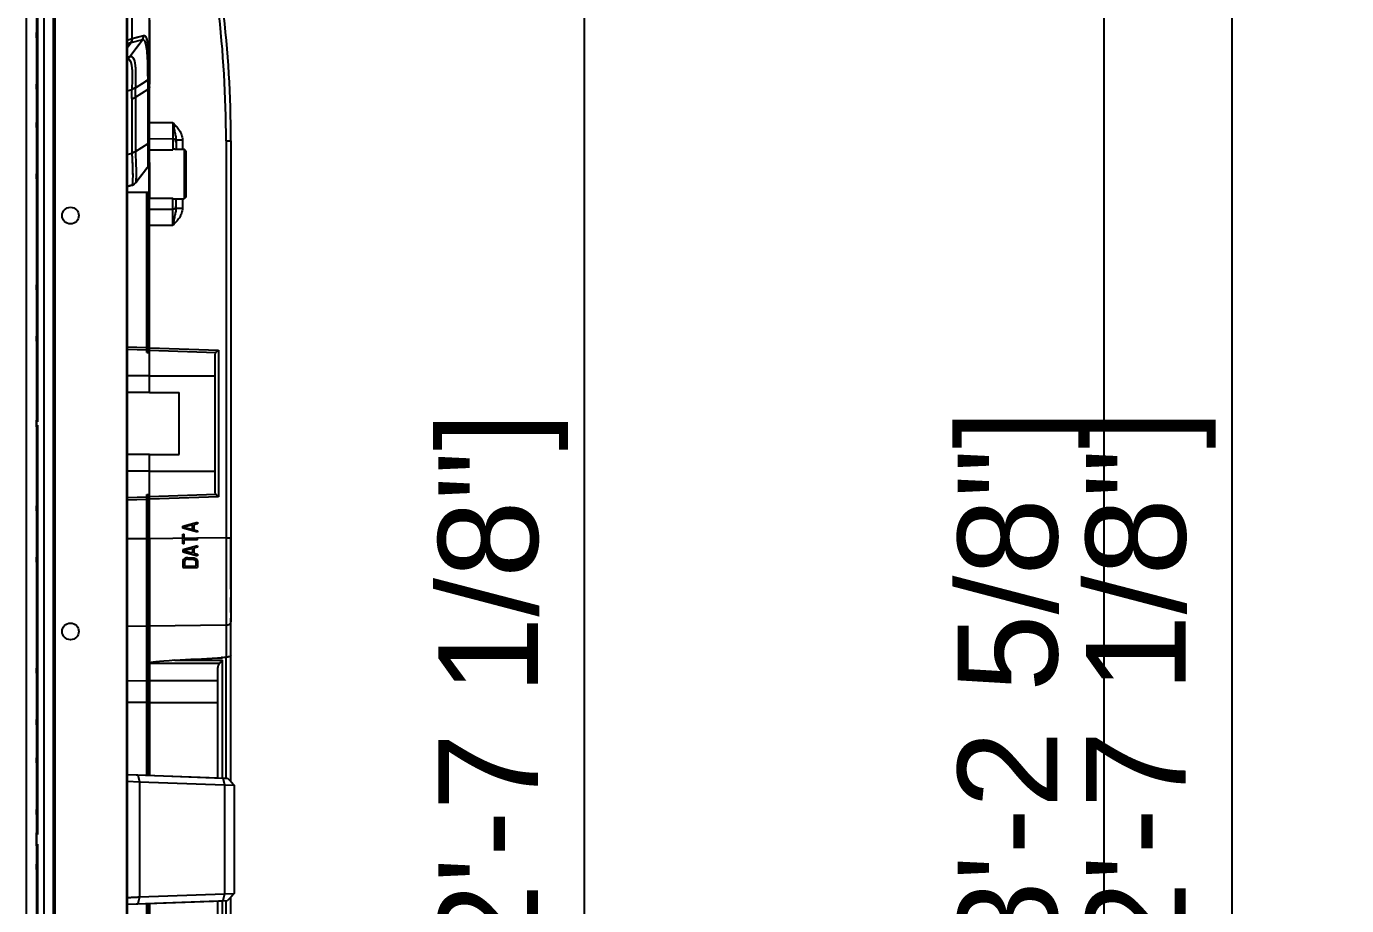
# Model space of a CAD drawing. Header units: millimetres. Extents: x -1070 to 42146, y 1440 to 12921.
# Drawn here: x 6337.7 to 6734.8, y 3247.9 to 3512.2 of the extents above; entities that cross this region are included whole.
import ezdxf

# ---------------------------------------------------------------- set-up
doc = ezdxf.new("R2010")
doc.units = ezdxf.units.MM
for name, color, linetype in [('02___PRT_ALL_AXES', 7, 'Continuous'), ('06___PRT_ALL_SURFS', 7, 'Continuous'), ('DIM', 4, 'Continuous'), ('DW-PLUS-XIANGTI实线CONTINUOUS', 7, 'Continuous')]:
    doc.layers.add(name, color=color, linetype=linetype)
doc.styles.get("Standard").update_dxf_attribs({"font": 'arial.ttf'})
doc.dimstyles.new('ISO-200', dxfattribs={"dimtxt": 30, "dimasz": 25, "dimexe": 1.25, "dimexo": 5, "dimgap": 5, "dimtad": 1, "dimtoh": 1, "dimdec": 1, "dimdsep": 46, "dimtxsty": 'Standard', "dimcen": 2.5, "dimadec": 0, "dimazin": 0, "dimtfac": 1, "dimtdec": 1, "dimtmove": 0, "dimatfit": 3, "dimfxl": 1, "dimarcsym": 0})

# ---------------------------------------------------------------- blocks, each defined once
blk = doc.blocks.new('*D140')
at = {"layer": 'Defpoints', "color": 0, "transparency": 16777216}
for p in [(6764.27, 3662.83), (6700.29, 2872.83), (6764.27, 2872.83)]:
    blk.add_point(p, dxfattribs=at)
at = {"layer": 'DIM', "color": 0, "lineweight": -2, "transparency": 16777216}
for p, q in [((6759.27, 3662.83), (6699.04, 3662.83)), ((6700.29, 3637.83), (6700.29, 2897.83)), ((6759.27, 2872.83), (6699.04, 2872.83))]:
    blk.add_line(p, q, dxfattribs=at)
at = {"layer": 'DIM', "color": 0, "transparency": 16777216}
for points in [[(6696.12, 3637.83), (6704.45, 3637.83), (6700.29, 3662.83)], [(6696.12, 2897.83), (6704.45, 2897.83), (6700.29, 2872.83)]]:
    blk.add_solid(points, dxfattribs=at)
at = {"layer": 'DIM', "color": 0, "lineweight": -3, "transparency": 16777216, "insert": (6675.86, 3267.83), "char_height": 30, "attachment_point": 5, "rotation": 90}
blk.add_mtext('790 [2\'-7 1/8"]', dxfattribs=at)
blk = doc.blocks.new('*D145')
at = {"layer": 'Defpoints', "color": 0, "transparency": 16777216}
for p in [(6819.27, 3757.83), (6661.75, 2777.83), (6819.27, 2777.83)]:
    blk.add_point(p, dxfattribs=at)
at = {"layer": 'DIM', "color": 0, "lineweight": -2, "transparency": 16777216}
for p, q in [((6814.27, 3757.83), (6660.5, 3757.83)), ((6661.75, 3732.83), (6661.75, 2802.83)), ((6814.27, 2777.83), (6660.5, 2777.83))]:
    blk.add_line(p, q, dxfattribs=at)
at = {"layer": 'DIM', "color": 0, "transparency": 16777216}
for points in [[(6657.58, 3732.83), (6665.92, 3732.83), (6661.75, 3757.83)], [(6657.58, 2802.83), (6665.92, 2802.83), (6661.75, 2777.83)]]:
    blk.add_solid(points, dxfattribs=at)
at = {"layer": 'DIM', "color": 0, "lineweight": -3, "transparency": 16777216, "insert": (6637.33, 3267.83), "char_height": 30, "attachment_point": 5, "rotation": 90}
blk.add_mtext('980 [3\'-2 5/8"]', dxfattribs=at)
blk = doc.blocks.new('*D132')
at = {"layer": 'Defpoints', "color": 0, "transparency": 16777216}
for p in [(6369.19, 3662.83), (6369.19, 2872.83), (6505.48, 2872.83)]:
    blk.add_point(p, dxfattribs=at)
at = {"layer": 'DIM', "color": 0, "lineweight": -2, "transparency": 16777216}
for p, q in [((6374.19, 3662.83), (6506.73, 3662.83)), ((6505.48, 3637.83), (6505.48, 2897.83)), ((6374.19, 2872.83), (6506.73, 2872.83))]:
    blk.add_line(p, q, dxfattribs=at)
at = {"layer": 'DIM', "color": 0, "transparency": 16777216}
for points in [[(6501.32, 3637.83), (6509.65, 3637.83), (6505.48, 3662.83)], [(6501.32, 2897.83), (6509.65, 2897.83), (6505.48, 2872.83)]]:
    blk.add_solid(points, dxfattribs=at)
at = {"layer": 'DIM', "color": 0, "lineweight": -3, "transparency": 16777216, "insert": (6481.06, 3267.14), "char_height": 30, "attachment_point": 5, "rotation": 90}
blk.add_mtext('790 [2\'-7 1/8"]', dxfattribs=at)

msp = doc.modelspace()

# ---------------------------------------------------------------- linework, layer by layer
at = {"color": 7, "linetype": 'Continuous', "lineweight": -3}
for p, q in [((6367.985, 3508.01), (6367.985, 3396.326)), ((6381.72, 3483.245), (6374.685, 3483.179)), ((6381.685, 3478.413), (6374.685, 3478.348)), ((6381.685, 3478.413), (6381.685, 3475.07)), ((6374.685, 3475.07), (6381.685, 3475.07)), ((6382.685, 3478.11), (6382.685, 3477.447)), ((6382.685, 3478.11), (6384.615, 3478.11)), ((6382.685, 3477.447), (6382.685, 3475.326)), ((6384.615, 3478.11), (6384.615, 3475.326)), ((6385.685, 3474.826), (6385.185, 3475.326)), ((6385.185, 3475.326), (6385.185, 3467.826)), ((6385.685, 3474.826), (6385.685, 3469.989)), ((6374.685, 3471.334), (6374.685, 3470.296)), ((6374.685, 3470.296), (6374.685, 3470.057)), ((6374.685, 3470.057), (6374.685, 3467.826)), ((6374.685, 3467.826), (6374.685, 3460.581)), ((6385.185, 3467.826), (6385.185, 3460.326)), ((6385.685, 3469.989), (6385.685, 3469.926)), ((6385.685, 3469.926), (6385.685, 3467.826)), ((6385.685, 3467.826), (6385.685, 3465.726)), ((6385.685, 3465.726), (6385.685, 3465.663)), ((6385.685, 3465.663), (6385.685, 3460.826)), ((6373.885, 3415.597), (6373.885, 3462.326)), ((6374.385, 3415.597), (6374.385, 3462.326)), ((6374.685, 3457.304), (6374.685, 3460.581)), ((6374.685, 3460.581), (6381.685, 3460.581)), ((6381.685, 3457.238), (6381.685, 3460.581)), ((6382.685, 3458.204), (6382.685, 3460.326)), ((6384.615, 3460.326), (6384.615, 3457.542)), ((6385.685, 3460.826), (6385.185, 3460.326)), ((6374.685, 3452.473), (6374.685, 3457.304)), ((6374.685, 3457.304), (6381.685, 3457.238)), ((6382.685, 3457.542), (6382.685, 3458.204)), ((6382.685, 3457.542), (6384.615, 3457.542)), ((6374.685, 3415.569), (6374.685, 3452.473)), ((6374.685, 3452.473), (6381.72, 3452.407)), ((6373.885, 3415.597), (6367.985, 3415.803)), ((6373.885, 3414.888), (6367.985, 3415.094)), ((6373.885, 3415.597), (6373.885, 3414.888)), ((6373.885, 3414.154), (6373.885, 3414.888)), ((6374.385, 3414.888), (6374.385, 3415.597)), ((6374.385, 3414.154), (6374.385, 3414.888)), ((6374.685, 3414.86), (6374.685, 3415.569)), ((6374.685, 3415.569), (6395.42, 3414.845)), ((6373.885, 3414.154), (6374.385, 3414.154)), ((6374.685, 3413.854), (6374.685, 3414.86)), ((6374.685, 3414.86), (6394.703, 3414.161)), ((6374.685, 3413.854), (6374.685, 3414.154)), ((6374.685, 3407.154), (6374.685, 3413.854)), ((6374.685, 3407.154), (6374.685, 3413.854)), ((6394.385, 3413.43), (6394.385, 3372.221)), ((6394.703, 3414.161), (6395.42, 3414.845)), ((6395.42, 3414.845), (6395.42, 3370.807)), ((6374.685, 3407.154), (6367.985, 3407.154)), ((6374.685, 3402.154), (6374.685, 3407.154)), ((6374.685, 3407.154), (6394.385, 3407.154)), ((6374.685, 3402.154), (6374.685, 3407.154)), ((6374.685, 3402.154), (6367.985, 3402.154)), ((6374.685, 3402.154), (6383.598, 3402.154)), ((6383.598, 3383.498), (6383.598, 3402.154)), ((6367.844, 3395.815), (6367.844, 3396.326)), ((6367.844, 3395.326), (6367.844, 3395.815)), ((6367.844, 3350.326), (6367.844, 3395.326)), ((6367.985, 3396.326), (6367.985, 3395.326)), ((6367.985, 3395.326), (6367.985, 3350.326)), ((6374.685, 3383.498), (6367.985, 3383.498)), ((6374.685, 3383.498), (6383.598, 3383.498)), ((6374.685, 3378.498), (6374.685, 3383.498)), ((6374.685, 3378.498), (6374.685, 3383.498)), ((6374.685, 3378.498), (6367.985, 3378.498)), ((6374.685, 3371.798), (6374.685, 3378.498)), ((6374.685, 3378.498), (6394.385, 3378.498)), ((6374.685, 3371.798), (6374.685, 3378.498)), ((6373.885, 3370.763), (6373.885, 3371.498)), ((6373.885, 3371.498), (6374.385, 3371.498)), ((6374.385, 3370.763), (6374.385, 3371.498)), ((6374.685, 3370.791), (6374.685, 3371.798)), ((6374.685, 3371.498), (6374.685, 3371.798)), ((6394.703, 3371.49), (6374.685, 3370.791)), ((6394.703, 3371.49), (6395.42, 3370.807)), ((6367.985, 3370.557), (6373.885, 3370.763)), ((6367.985, 3369.849), (6373.885, 3370.055)), ((6373.885, 3370.763), (6373.885, 3370.397)), ((6373.885, 3370.397), (6373.885, 3370.055)), ((6373.885, 3358.157), (6373.885, 3370.055)), ((6374.385, 3370.055), (6374.385, 3370.763)), ((6374.385, 3358.157), (6374.385, 3370.055)), ((6395.42, 3370.807), (6374.685, 3370.083)), ((6374.685, 3370.083), (6374.685, 3370.791)), ((6374.685, 3358.148), (6374.685, 3370.083)), ((6399.185, 3343.017), (6399.185, 3358.148)), ((6367.844, 3186.326), (6367.844, 3350.326)), ((6367.985, 3350.326), (6367.985, 3250.333)), ((6399.185, 3343.017), (6399.185, 3340.503)), ((6399.185, 3337.138), (6399.185, 3340.503)), ((6399.185, 3336.051), (6399.185, 3337.138)), ((6399.185, 3336.051), (6399.185, 3334.326)), ((6399.185, 3333.206), (6399.185, 3334.326)), ((6367.985, 3287.319), (6371.23, 3287.199)), ((6367.985, 3285.319), (6371.691, 3285.126)), ((6371.23, 3287.199), (6396.76, 3286.261)), ((6371.23, 3287.199), (6371.691, 3285.126)), ((6371.691, 3285.126), (6388.72, 3284.5)), ((6371.691, 3285.126), (6371.691, 3250.526)), ((6388.72, 3284.5), (6397.22, 3284.187)), ((6396.76, 3286.261), (6398.186, 3286.208)), ((6396.76, 3286.261), (6396.838, 3285.908)), ((6396.838, 3285.908), (6397.22, 3284.187)), ((6397.22, 3284.187), (6397.22, 3251.465)), ((6397.22, 3284.187), (6400.185, 3284.135)), ((6398.186, 3286.208), (6399.186, 3285.171)), ((6398.186, 3286.208), (6398.731, 3285.643)), ((6398.731, 3285.643), (6400.185, 3284.135)), ((6399.186, 3285.171), (6400.185, 3284.135)), ((6399.186, 3285.171), (6400.185, 3284.135)), ((6399.186, 3285.171), (6400.185, 3284.135)), ((6400.185, 3284.135), (6400.185, 3251.517)), ((6367.985, 3250.333), (6367.985, 3186.326)), ((6367.985, 3248.333), (6371.23, 3248.453)), ((6371.691, 3250.526), (6371.23, 3248.453)), ((6371.23, 3248.453), (6396.76, 3249.391)), ((6371.691, 3250.526), (6388.72, 3251.152)), ((6388.72, 3251.152), (6397.22, 3251.465)), ((6396.838, 3249.743), (6396.76, 3249.391)), ((6396.76, 3249.391), (6398.186, 3249.444)), ((6397.22, 3251.465), (6396.838, 3249.743)), ((6397.22, 3251.465), (6400.185, 3251.517)), ((6399.186, 3250.48), (6398.186, 3249.444)), ((6398.731, 3250.008), (6398.186, 3249.444)), ((6400.185, 3251.517), (6398.731, 3250.008)), ((6400.185, 3251.517), (6399.186, 3250.48)), ((6400.185, 3251.517), (6399.186, 3250.48)), ((6400.185, 3251.517), (6399.186, 3250.48))]:
    msp.add_line(p, q, dxfattribs=at)
at = {"color": 4, "linetype": 'Continuous', "lineweight": -3}
for p, q in [((6384.685, 3361.948), (6389.185, 3363.148)), ((6384.685, 3361.348), (6384.685, 3361.948)), ((6389.185, 3360.148), (6384.685, 3361.348)), ((6384.685, 3356.698), (6384.685, 3359.548)), ((6384.685, 3359.548), (6385.164, 3359.548)), ((6387.653, 3362.323), (6385.068, 3361.648)), ((6385.068, 3361.648), (6387.653, 3360.973)), ((6385.164, 3358.348), (6385.164, 3359.548)), ((6387.653, 3360.973), (6387.653, 3362.323)), ((6389.185, 3362.698), (6388.036, 3362.398)), ((6388.036, 3362.398), (6388.036, 3360.898)), ((6388.036, 3360.898), (6389.185, 3360.598)), ((6389.185, 3363.148), (6389.185, 3362.698)), ((6389.185, 3360.598), (6389.185, 3360.148)), ((6385.164, 3356.698), (6384.685, 3356.698)), ((6389.185, 3356.098), (6384.685, 3354.898)), ((6385.164, 3358.348), (6389.185, 3358.348)), ((6385.164, 3356.698), (6385.164, 3357.898)), ((6389.185, 3357.898), (6385.164, 3357.898)), ((6389.185, 3355.648), (6388.036, 3355.348)), ((6388.036, 3355.348), (6388.036, 3353.848)), ((6389.185, 3357.898), (6389.185, 3358.348)), ((6389.185, 3356.098), (6389.185, 3355.648)), ((6384.685, 3354.898), (6384.685, 3354.298)), ((6384.685, 3354.298), (6389.185, 3353.098)), ((6384.781, 3351.673), (6384.685, 3351.298)), ((6384.972, 3351.973), (6384.781, 3351.673)), ((6385.355, 3352.273), (6384.972, 3351.973)), ((6387.653, 3355.273), (6385.068, 3354.598)), ((6385.068, 3354.598), (6387.653, 3353.923)), ((6385.355, 3351.598), (6385.26, 3351.298)), ((6385.738, 3352.423), (6385.355, 3352.273)), ((6385.547, 3351.823), (6385.355, 3351.598)), ((6385.834, 3351.973), (6385.547, 3351.823)), ((6386.217, 3352.498), (6385.738, 3352.423)), ((6386.217, 3352.048), (6385.834, 3351.973)), ((6386.217, 3352.498), (6387.653, 3352.498)), ((6386.217, 3352.048), (6387.653, 3352.048)), ((6387.653, 3355.273), (6387.653, 3353.923)), ((6387.653, 3352.498), (6388.132, 3352.423)), ((6387.653, 3352.048), (6388.036, 3351.973)), ((6388.036, 3353.848), (6389.185, 3353.548)), ((6388.036, 3351.973), (6388.323, 3351.823)), ((6388.132, 3352.423), (6388.515, 3352.273)), ((6388.323, 3351.823), (6388.515, 3351.598)), ((6388.515, 3352.273), (6388.898, 3351.973)), ((6388.515, 3351.598), (6388.611, 3351.298)), ((6388.898, 3351.973), (6389.089, 3351.673)), ((6389.089, 3351.673), (6389.185, 3351.298)), ((6389.185, 3353.548), (6389.185, 3353.098)), ((6384.685, 3351.298), (6384.685, 3349.498)), ((6384.685, 3349.498), (6389.185, 3349.498)), ((6385.26, 3351.298), (6385.26, 3349.948)), ((6385.26, 3349.948), (6388.611, 3349.948)), ((6388.611, 3351.298), (6388.611, 3349.948)), ((6389.185, 3351.298), (6389.185, 3349.498))]:
    msp.add_line(p, q, dxfattribs=at)
at = {"color": 1, "lineweight": -3}
msp.add_lwpolyline([(6337.685, 3767.826), (6340.685, 3767.826), (6340.685, 2767.826), (6337.685, 2767.826)], close=True, dxfattribs=at)
at = {"color": 7, "linetype": 'Continuous', "lineweight": -3}
for centre, major_axis, start_param, end_param in [((6374.385, 3413.854), (0, 0.3), -0.7248453, 0), ((6374.385, 3413.854), (0.3, 0), 0, 0.845951), ((6395.385, 3413.43), (1, 0), 2.3218969, 3.1415927), ((6374.385, 3371.798), (0, 0.3), -3.1415927, -2.4167473), ((6374.385, 3371.798), (0.3, 0), -0.845951, 0), ((6395.385, 3372.221), (1, 0), -3.1415927, -2.3218969)]:
    msp.add_ellipse(centre, major_axis=major_axis, ratio=1, start_param=start_param, end_param=end_param, dxfattribs=at)
for points, knots in [([(6381.72, 3483.245), (6381.719, 3482.709), (6381.716, 3481.694), (6381.709, 3480.307), (6381.699, 3479.233), (6381.691, 3478.638), (6381.685, 3478.413)], [0, 0, 0, 0, 0.3328399, 0.6302889, 0.8608027, 1, 1, 1, 1]), ([(6381.72, 3483.245), (6382.077, 3482.888), (6382.786, 3482.169), (6383.731, 3480.98), (6384.426, 3479.624), (6384.615, 3478.612), (6384.615, 3478.11)], [0, 0, 0, 0, 0.2503806, 0.5006129, 0.7505427, 1, 1, 1, 1]), ([(6381.72, 3483.245), (6381.811, 3482.787), (6381.991, 3481.888), (6382.267, 3480.58), (6382.502, 3479.532), (6382.648, 3478.718), (6382.685, 3478.312), (6382.685, 3478.11)], [0, 0, 0, 0, 0.2680604, 0.5254363, 0.7672574, 0.8838609, 1, 1, 1, 1]), ([(6382.685, 3477.447), (6382.685, 3477.573), (6382.632, 3477.829), (6382.409, 3478.15), (6382.076, 3478.364), (6381.815, 3478.413), (6381.685, 3478.413)], [0, 0, 0, 0, 0.2459826, 0.4943393, 0.7460118, 1, 1, 1, 1]), ([(6382.353, 3475.326), (6382.245, 3475.326), (6382.005, 3475.267), (6381.794, 3475.147), (6381.685, 3475.07)], [0, 0, 0, 0, 0.4479405, 1, 1, 1, 1]), ([(6381.685, 3460.581), (6381.794, 3460.505), (6382.005, 3460.385), (6382.245, 3460.326), (6382.353, 3460.326)], [0, 0, 0, 0, 0.552062, 1, 1, 1, 1]), ([(6381.685, 3457.238), (6381.815, 3457.238), (6382.076, 3457.288), (6382.409, 3457.502), (6382.632, 3457.823), (6382.685, 3458.078), (6382.685, 3458.204)], [0, 0, 0, 0, 0.2539882, 0.5056607, 0.7540174, 1, 1, 1, 1]), ([(6381.72, 3452.407), (6381.719, 3452.943), (6381.716, 3453.958), (6381.709, 3455.344), (6381.699, 3456.419), (6381.691, 3457.014), (6381.685, 3457.238)], [0, 0, 0, 0, 0.3328397, 0.6302885, 0.8608023, 1, 1, 1, 1]), ([(6384.615, 3457.542), (6384.615, 3457.039), (6384.426, 3456.028), (6383.731, 3454.671), (6382.786, 3453.482), (6382.077, 3452.764), (6381.72, 3452.407)], [0, 0, 0, 0, 0.2494575, 0.4993872, 0.7496193, 1, 1, 1, 1]), ([(6382.685, 3457.542), (6382.685, 3457.34), (6382.648, 3456.934), (6382.502, 3456.12), (6382.267, 3455.072), (6381.991, 3453.763), (6381.812, 3452.865), (6381.72, 3452.407)], [0, 0, 0, 0, 0.1161392, 0.2327427, 0.4745635, 0.7319395, 1, 1, 1, 1]), ([(6367.985, 3250.333), (6367.985, 3250.311), (6368.128, 3250.371), (6368.273, 3250.329), (6368.624, 3250.375), (6369.051, 3250.385), (6369.6, 3250.418), (6370.488, 3250.462), (6371.197, 3250.5), (6371.691, 3250.526)], [0, 0, 0, 0, 0.0180517, 0.0716411, 0.1594823, 0.2790001, 0.4271218, 0.5998984, 1, 1, 1, 1])]:
    msp.add_open_spline(points, degree=3, knots=knots, dxfattribs=at)
at = {"layer": '02___PRT_ALL_AXES', "color": 7, "linetype": 'Continuous', "lineweight": -3}
for p, q in [((6382.353, 3475.326), (6382.685, 3475.326)), ((6382.685, 3475.326), (6385.185, 3475.326)), ((6374.485, 3470.468), (6374.485, 3470.212)), ((6374.485, 3470.212), (6374.485, 3469.469)), ((6374.485, 3469.469), (6374.485, 3468.674)), ((6374.485, 3468.674), (6374.485, 3467.826)), ((6374.485, 3467.826), (6374.485, 3464.735)), ((6374.485, 3464.735), (6374.485, 3462.331)), ((6367.985, 3462.326), (6374.485, 3462.326)), ((6382.353, 3460.326), (6382.685, 3460.326)), ((6382.685, 3460.326), (6385.185, 3460.326))]:
    msp.add_line(p, q, dxfattribs=at)
at = {"layer": '06___PRT_ALL_SURFS', "color": 7, "linetype": 'Continuous', "lineweight": -3}
for p, q in [((6369.447, 3508.456), (6369.447, 3527.196)), ((6374.685, 3514.061), (6374.685, 3497.176)), ((6369.05, 3507.232), (6367.982, 3506.914)), ((6369.447, 3508.456), (6367.985, 3508.009)), ((6367.985, 3505.788), (6368.319, 3506.241)), ((6368.319, 3506.241), (6369.05, 3507.232)), ((6372.564, 3508.142), (6369.05, 3507.232)), ((6371.313, 3508.937), (6369.447, 3508.456)), ((6370.834, 3505.851), (6372.568, 3508.139)), ((6372.945, 3509.353), (6371.313, 3508.937)), ((6367.988, 3502.962), (6368.181, 3503.013)), ((6368.181, 3503.013), (6368.49, 3503.096)), ((6368.49, 3503.096), (6368.777, 3503.172)), ((6368.777, 3503.172), (6368.806, 3503.181)), ((6368.81, 3503.18), (6370.834, 3505.851)), ((6370.453, 3493.691), (6372.685, 3495.145)), ((6372.685, 3495.145), (6373.561, 3495.716)), ((6373.561, 3495.716), (6374.009, 3496.008)), ((6374.009, 3496.008), (6374.115, 3496.077)), ((6374.115, 3496.077), (6374.265, 3496.175)), ((6374.268, 3494.945), (6374.266, 3495.863)), ((6374.27, 3494.348), (6374.268, 3494.945)), ((6374.27, 3494.185), (6374.27, 3494.348)), ((6374.682, 3496.798), (6374.68, 3497.176)), ((6374.684, 3496.055), (6374.682, 3496.798)), ((6374.685, 3495.203), (6374.684, 3496.055)), ((6374.685, 3497.176), (6374.685, 3496.175)), ((6374.685, 3496.175), (6374.685, 3495.203)), ((6374.685, 3495.203), (6374.685, 3494.971)), ((6374.685, 3494.971), (6374.685, 3495.203)), ((6374.685, 3494.808), (6374.685, 3494.971)), ((6374.685, 3494.48), (6374.685, 3494.808)), ((6374.685, 3493.991), (6374.685, 3494.48)), ((6367.985, 3492.871), (6369.39, 3493.248)), ((6369.393, 3490.535), (6369.393, 3483.357)), ((6370.462, 3490.892), (6374.272, 3493.374)), ((6370.462, 3490.892), (6370.462, 3483.357)), ((6374.272, 3493.374), (6374.27, 3494.185)), ((6374.272, 3485.776), (6374.272, 3493.374)), ((6374.685, 3493.374), (6374.685, 3493.991)), ((6374.685, 3485.776), (6374.685, 3493.374)), ((6369.393, 3483.357), (6369.393, 3474.098)), ((6370.462, 3483.357), (6370.463, 3474.544)), ((6374.271, 3477.75), (6374.272, 3485.776)), ((6374.685, 3477.75), (6374.685, 3485.776)), ((6370.463, 3474.544), (6374.271, 3477.026)), ((6374.271, 3477.026), (6374.271, 3477.75)), ((6374.283, 3475.351), (6374.272, 3477.025)), ((6374.29, 3473.849), (6374.283, 3475.351)), ((6374.685, 3477.204), (6374.685, 3477.75)), ((6374.685, 3474.309), (6374.685, 3477.204)), ((6397.737, 3477.826), (6397.737, 3358.449)), ((6397.737, 3477.826), (6399.185, 3477.826)), ((6399.185, 3477.826), (6399.185, 3358.449)), ((6367.985, 3473.721), (6369.393, 3474.098)), ((6374.384, 3470.282), (6374.496, 3470.489)), ((6374.685, 3471.336), (6374.685, 3474.309)), ((6374.685, 3471.334), (6374.685, 3471.336)), ((6374.685, 3471.336), (6374.685, 3471.336)), ((6371.438, 3466.426), (6374.271, 3470.118)), ((6374.273, 3470.118), (6374.273, 3470.118)), ((6367.985, 3464.062), (6369.393, 3464.439)), ((6369.4, 3464.441), (6369.393, 3464.439)), ((6370.053, 3464.75), (6370.148, 3464.827)), ((6370.463, 3465.155), (6370.746, 3465.524)), ((6370.494, 3465.177), (6370.595, 3465.309)), ((6370.518, 3465.222), (6370.494, 3465.176)), ((6370.494, 3465.176), (6370.494, 3465.176)), ((6370.595, 3465.309), (6370.756, 3465.52)), ((6370.746, 3465.524), (6371.438, 3466.426)), ((6370.756, 3465.52), (6371.192, 3466.091)), ((6373.885, 3358.157), (6367.985, 3358.157)), ((6373.885, 3334.408), (6373.885, 3358.157)), ((6374.385, 3358.157), (6373.885, 3358.157)), ((6374.385, 3334.99), (6374.385, 3358.157)), ((6374.685, 3358.157), (6374.385, 3358.157)), ((6388.706, 3358.331), (6374.685, 3358.148)), ((6374.685, 3358.148), (6374.685, 3357.281)), ((6374.685, 3357.281), (6374.685, 3333.939)), ((6397.737, 3358.449), (6389.185, 3358.338)), ((6397.737, 3358.449), (6397.737, 3332.223)), ((6397.737, 3358.449), (6399.185, 3358.449)), ((6399.185, 3358.449), (6399.185, 3358.148)), ((6399.185, 3358.449), (6399.185, 3358.148)), ((6399.185, 3358.148), (6399.185, 3343.042)), ((6399.185, 3343.042), (6399.185, 3343.017)), ((6399.185, 3343.017), (6399.185, 3333.206)), ((6373.885, 3331.897), (6367.985, 3331.762)), ((6373.885, 3332.768), (6373.885, 3334.408)), ((6373.885, 3332.571), (6373.885, 3332.768)), ((6373.885, 3331.897), (6373.885, 3332.571)), ((6374.385, 3332.571), (6373.885, 3332.571)), ((6373.885, 3316.392), (6373.885, 3331.897)), ((6374.385, 3332.768), (6374.385, 3334.99)), ((6374.385, 3332.571), (6374.385, 3332.768)), ((6374.385, 3331.897), (6374.385, 3332.571)), ((6374.385, 3316.392), (6374.385, 3331.897)), ((6374.685, 3333.939), (6374.685, 3332.583)), ((6374.685, 3332.583), (6374.685, 3331.922)), ((6397.737, 3332.223), (6374.685, 3331.922)), ((6374.685, 3331.922), (6374.685, 3320.823)), ((6397.737, 3332.223), (6397.737, 3322.579)), ((6399.185, 3330.299), (6399.185, 3333.206)), ((6399.185, 3323.209), (6399.185, 3330.299)), ((6374.685, 3320.823), (6374.685, 3316.392)), ((6374.685, 3320.823), (6395.827, 3320.823)), ((6382.376, 3321.645), (6396.685, 3321.645)), ((6395.185, 3322.425), (6396.685, 3322.425)), ((6396.685, 3322.425), (6396.685, 3322.516)), ((6396.685, 3286.263), (6396.685, 3321.645)), ((6397.685, 3322.577), (6397.685, 3286.227)), ((6399.185, 3285.172), (6399.185, 3323.209)), ((6373.885, 3316.195), (6373.885, 3316.392)), ((6373.885, 3315.521), (6373.885, 3316.195)), ((6374.385, 3316.195), (6373.885, 3316.195)), ((6374.385, 3316.195), (6374.385, 3316.392)), ((6374.385, 3315.521), (6374.385, 3316.195)), ((6374.685, 3316.392), (6374.685, 3315.537)), ((6395.185, 3319.204), (6395.185, 3286.319)), ((6373.885, 3315.521), (6367.985, 3315.386)), ((6373.885, 3315.521), (6373.885, 3314.241)), ((6373.885, 3314.241), (6373.885, 3313.557)), ((6373.885, 3313.557), (6373.885, 3311.335)), ((6374.385, 3314.029), (6374.385, 3315.521)), ((6374.385, 3313.237), (6374.385, 3314.029)), ((6374.385, 3311.578), (6374.385, 3313.237)), ((6374.685, 3315.537), (6374.685, 3308.981)), ((6374.685, 3315.537), (6395.185, 3315.537)), ((6373.885, 3308.978), (6367.985, 3308.978)), ((6373.885, 3311.335), (6373.885, 3308.978)), ((6373.885, 3287.102), (6373.885, 3308.978)), ((6374.385, 3308.978), (6373.885, 3308.978)), ((6374.385, 3309.852), (6374.385, 3311.578)), ((6374.385, 3308.978), (6374.385, 3309.852)), ((6374.385, 3287.083), (6374.385, 3308.978)), ((6374.685, 3308.978), (6374.385, 3308.978)), ((6374.685, 3308.981), (6374.685, 3287.072)), ((6374.685, 3308.981), (6395.185, 3308.981)), ((6373.885, 3226.673), (6373.885, 3248.55)), ((6374.385, 3226.673), (6374.385, 3248.569)), ((6374.685, 3248.58), (6374.685, 3226.671)), ((6395.185, 3249.333), (6395.185, 3216.448)), ((6396.685, 3214.007), (6396.685, 3249.388)), ((6397.685, 3249.425), (6397.685, 3213.075)), ((6399.185, 3212.443), (6399.185, 3250.48))]:
    msp.add_line(p, q, dxfattribs=at)
for points in [[(6374.496, 3470.489), (6374.504, 3470.502), (6374.6, 3470.761)], [(6374.6, 3470.761), (6374.604, 3470.77), (6374.664, 3471.045)], [(6374.664, 3471.045), (6374.665, 3471.049), (6374.685, 3471.334)], [(6371.192, 3466.091), (6371.771, 3466.849), (6372.333, 3467.584), (6372.878, 3468.296), (6373.405, 3468.985), (6373.915, 3469.651), (6374.272, 3470.117)], [(6374.272, 3470.117), (6374.367, 3470.251), (6374.384, 3470.282)], [(6369.398, 3464.44), (6369.548, 3464.487), (6369.815, 3464.604), (6370.054, 3464.75), (6370.132, 3464.814)], [(6370.132, 3464.814), (6370.265, 3464.924), (6370.445, 3465.115), (6370.494, 3465.177)], [(6370.148, 3464.827), (6370.264, 3464.922), (6370.265, 3464.923)]]:
    msp.add_lwpolyline(points, dxfattribs=at)
for centre, radius, start, end in [((6058.404, 3477.826), 339.333, 0, 6.76966), ((6058.352, 3477.826), 340.833, 0, 6.76966), ((6233.96, 3495.432), 140.307, 0.17587, 0.30315), ((6373.484, 3495.534), 1.423, 303.52146, 307.71355), ((5853.271, 3491.342), 516.123, 359.91046, 0.21157), ((5857.489, 3490.681), 512.973, 0.02355, 0.33618), ((5875.201, 3471.722), 499.093, 0.08407, 0.24416), ((6372.685, 3471.336), 2, 328.17822, 334.93299), ((6372.685, 3471.336), 2, 334.93299, 343.28279), ((6372.685, 3471.336), 2, 343.28279, 351.63317), ((6372.685, 3471.336), 2, 351.63317, 0), ((6372.685, 3471.334), 2, 351.68564, 360), ((6372.685, 3471.336), 2, 322.48476, 328.17822), ((6396.756, 3321.362), 1.156, 93.51018, 100.40244), ((6397.754, 3321.445), 1.134, 90.84237, 93.4894)]:
    msp.add_arc(centre, radius, start, end, dxfattribs=at)
for centre, major_axis, start_param, end_param in [((6417.639, 3321.807), (42.954, 0.985), 2.5332513, 3.1409888), ((-5371.976, 3267.826), (14318.124, 328.257), -0.6083414, -0.606773), ((-5371.976, 3267.826), (14318.124, 328.257), -0.606589, -0.6064664)]:
    msp.add_ellipse(centre, major_axis=major_axis, ratio=0.0263412, start_param=start_param, end_param=end_param, dxfattribs=at)
for points in [[(6369.447, 3508.456), (6369.451, 3508.027), (6369.307, 3507.576), (6369.051, 3507.232)], [(6367.985, 3502.552), (6368.293, 3502.684), (6368.574, 3502.905), (6368.777, 3503.172)], [(6368.81, 3503.182), (6368.592, 3502.912), (6368.305, 3502.682), (6367.986, 3502.548)], [(6374.685, 3493.991), (6374.685, 3493.941), (6374.678, 3493.891), (6374.664, 3493.843)], [(6374.615, 3332.641), (6374.552, 3332.592), (6374.465, 3332.571), (6374.385, 3332.571)], [(6374.685, 3332.768), (6374.685, 3332.72), (6374.653, 3332.671), (6374.615, 3332.641)], [(6374.615, 3316.265), (6374.552, 3316.216), (6374.465, 3316.195), (6374.385, 3316.195)], [(6374.685, 3316.392), (6374.685, 3316.344), (6374.653, 3316.295), (6374.615, 3316.265)]]:
    msp.add_open_spline(points, degree=3, dxfattribs=at)
for points, knots in [([(6372.567, 3508.138), (6372.624, 3508.222), (6372.839, 3508.59), (6372.957, 3509.026), (6372.945, 3509.353)], [0, 0, 0, 0, 0.2355319, 1, 1, 1, 1]), ([(6374.262, 3496.176), (6374.261, 3497.094), (6374.254, 3498.834), (6374.204, 3501.287), (6374.11, 3503.409), (6373.96, 3505.159), (6373.749, 3506.523), (6373.476, 3507.464), (6373.115, 3508.096), (6372.714, 3508.177), (6372.568, 3508.139)], [0, 0, 0, 0, 0.2194041, 0.4161281, 0.5864609, 0.7269973, 0.8364793, 0.9144198, 0.9638818, 1, 1, 1, 1]), ([(6374.68, 3497.176), (6374.676, 3498.114), (6374.661, 3499.89), (6374.605, 3502.39), (6374.505, 3504.548), (6374.35, 3506.325), (6374.135, 3507.708), (6373.858, 3508.662), (6373.497, 3509.301), (6373.093, 3509.391), (6372.945, 3509.353)], [0, 0, 0, 0, 0.2204488, 0.4176016, 0.5878593, 0.7281085, 0.8372445, 0.9149054, 0.9641306, 1, 1, 1, 1]), ([(6367.985, 3502.495), (6368.214, 3502.496), (6368.769, 3502.208), (6368.979, 3501.665), (6369.082, 3501.355)], [0, 0, 0, 0, 0.4125299, 1, 1, 1, 1]), ([(6368.81, 3503.18), (6368.936, 3503.214), (6369.209, 3503.234), (6369.59, 3503.015), (6369.88, 3502.596), (6370.015, 3502.248), (6370.079, 3502.046)], [0, 0, 0, 0, 0.2065494, 0.4107271, 0.6650899, 1, 1, 1, 1]), ([(6369.082, 3501.355), (6369.228, 3500.915), (6369.414, 3499.84), (6369.564, 3497.13), (6369.467, 3494.875), (6369.382, 3493.246)], [0, 0, 0, 0, 0.1706807, 0.3988867, 1, 1, 1, 1]), ([(6370.079, 3502.046), (6370.221, 3501.593), (6370.408, 3500.489), (6370.579, 3497.698), (6370.514, 3495.374), (6370.451, 3493.692)], [0, 0, 0, 0, 0.1699699, 0.3978744, 1, 1, 1, 1]), ([(6374.265, 3496.176), (6374.314, 3496.4), (6374.406, 3496.695), (6374.663, 3496.967), (6374.679, 3497.108), (6374.68, 3497.176)], [0, 0, 0, 0, 0.6294409, 0.8145346, 1, 1, 1, 1]), ([(6374.685, 3494.971), (6374.685, 3494.921), (6374.652, 3494.698), (6374.491, 3494.514), (6374.355, 3494.409)], [0, 0, 0, 0, 0.2247315, 1, 1, 1, 1]), ([(6370.451, 3493.681), (6370.377, 3493.672), (6370, 3493.578), (6369.649, 3493.405), (6369.382, 3493.246)], [0, 0, 0, 0, 0.1930634, 1, 1, 1, 1]), ([(6369.393, 3490.535), (6369.496, 3490.549), (6369.867, 3490.615), (6370.233, 3490.743), (6370.462, 3490.892)], [0, 0, 0, 0, 0.2762317, 1, 1, 1, 1]), ([(6374.664, 3493.843), (6374.651, 3493.799), (6374.569, 3493.606), (6374.406, 3493.46), (6374.272, 3493.371)], [0, 0, 0, 0, 0.220892, 1, 1, 1, 1]), ([(6370.463, 3474.532), (6370.323, 3474.433), (6369.925, 3474.372), (6369.586, 3474.191), (6369.393, 3474.098)], [0, 0, 0, 0, 0.444192, 1, 1, 1, 1]), ([(6370.464, 3474.544), (6370.501, 3473.772), (6370.604, 3471.265), (6370.691, 3468.756), (6370.664, 3467.02)], [0, 0, 0, 0, 0.3080825, 1, 1, 1, 1]), ([(6374.271, 3477.024), (6374.328, 3477.102), (6374.484, 3477.326), (6374.685, 3477.567), (6374.685, 3477.75)], [0, 0, 0, 0, 0.3458484, 1, 1, 1, 1]), ([(6369.398, 3474.1), (6369.484, 3472.603), (6369.602, 3470.028), (6369.665, 3467.449), (6369.644, 3466.369)], [0, 0, 0, 0, 0.5813645, 1, 1, 1, 1]), ([(6374.273, 3470.118), (6374.305, 3470.161), (6374.27, 3470.294), (6374.293, 3470.49), (6374.287, 3470.887), (6374.298, 3471.546), (6374.295, 3472.122), (6374.294, 3472.455)], [0, 0, 0, 0, 0.0692513, 0.1501169, 0.2614126, 0.5734516, 1, 1, 1, 1]), ([(6370.664, 3467.02), (6370.658, 3466.62), (6370.624, 3466.026), (6370.595, 3465.409), (6370.518, 3465.222)], [0, 0, 0, 0, 0.6644651, 1, 1, 1, 1]), ([(6369.439, 3464.471), (6369.433, 3464.464), (6369.421, 3464.451), (6369.406, 3464.443), (6369.398, 3464.44)], [0, 0, 0, 0, 0.5476068, 1, 1, 1, 1]), ([(6369.595, 3465.257), (6369.581, 3465.082), (6369.547, 3464.822), (6369.496, 3464.544), (6369.439, 3464.471)], [0, 0, 0, 0, 0.6558073, 1, 1, 1, 1]), ([(6369.644, 3466.369), (6369.643, 3466.263), (6369.634, 3465.892), (6369.617, 3465.521), (6369.595, 3465.257)], [0, 0, 0, 0, 0.2877093, 1, 1, 1, 1]), ([(6397.737, 3332.223), (6397.925, 3332.227), (6398.286, 3332.28), (6398.758, 3332.485), (6399.048, 3332.759), (6399.166, 3333.013), (6399.185, 3333.143), (6399.185, 3333.206)], [0, 0, 0, 0, 0.2951102, 0.5650589, 0.7968973, 0.9007131, 1, 1, 1, 1]), ([(6395.827, 3320.823), (6395.603, 3320.616), (6395.282, 3320.087), (6395.185, 3319.492), (6395.185, 3319.204)], [0, 0, 0, 0, 0.5143232, 1, 1, 1, 1]), ([(6395.827, 3320.823), (6395.896, 3320.886), (6396.186, 3321.156), (6396.47, 3321.432), (6396.685, 3321.645)], [0, 0, 0, 0, 0.2351066, 1, 1, 1, 1]), ([(6396.547, 3322.499), (6396.525, 3322.495), (6396.44, 3322.477), (6396.357, 3322.45), (6396.297, 3322.425)], [0, 0, 0, 0, 0.2532985, 1, 1, 1, 1]), ([(6399.185, 3323.209), (6399.185, 3323.011), (6398.882, 3322.806), (6398.553, 3322.691), (6398.204, 3322.607), (6397.928, 3322.582), (6397.737, 3322.579)], [0, 0, 0, 0, 0.3593001, 0.4989137, 0.655246, 1, 1, 1, 1])]:
    msp.add_open_spline(points, degree=3, knots=knots, dxfattribs=at)
at = {"layer": 'DW-PLUS-XIANGTI实线CONTINUOUS', "color": 7, "lineweight": -3}
for p, q in [((6342.985, 2894.054), (6342.985, 3641.598)), ((6367.844, 2891.79), (6367.844, 3643.862)), ((6367.985, 3643.88), (6367.985, 2891.771)), ((6345.692, 3640.946), (6345.692, 3117.826)), ((6345.985, 3640.984), (6345.985, 2894.668)), ((6346.19, 3641.011), (6346.19, 2894.641)), ((6374.685, 3471.334), (6374.685, 3576.204)), ((6369.447, 3508.456), (6369.447, 3527.196)), ((6340.985, 3516.326), (6340.985, 3393.326)), ((6340.685, 3508.81), (6340.685, 3510.326)), ((6340.685, 3510.309), (6340.985, 3510.309)), ((6340.685, 3509.81), (6340.985, 3509.81)), ((6340.685, 3509.309), (6340.985, 3509.309)), ((6340.685, 3508.809), (6340.985, 3508.809)), ((6369.05, 3507.232), (6367.944, 3506.903)), ((6369.447, 3508.456), (6367.985, 3508.009)), ((6367.985, 3505.788), (6369.05, 3507.232)), ((6368.81, 3503.18), (6372.568, 3508.139)), ((6372.564, 3508.142), (6369.05, 3507.232)), ((6367.998, 3502.964), (6368.777, 3503.172)), ((6368.777, 3503.172), (6368.792, 3503.176)), ((6368.792, 3503.176), (6368.806, 3503.181)), ((6340.985, 3494.843), (6340.685, 3494.843)), ((6340.685, 3493.326), (6340.685, 3494.842)), ((6340.985, 3494.343), (6340.685, 3494.343)), ((6370.453, 3493.691), (6374.265, 3496.175)), ((6374.27, 3494.348), (6374.268, 3495.248)), ((6374.271, 3493.99), (6374.27, 3494.348)), ((6374.684, 3496.176), (6374.68, 3497.176)), ((6374.684, 3496.055), (6374.684, 3496.176)), ((6374.685, 3494.971), (6374.684, 3496.055)), ((6340.685, 3493.842), (6340.985, 3493.842)), ((6340.685, 3493.342), (6340.985, 3493.342)), ((6367.985, 3492.871), (6369.39, 3493.248)), ((6369.393, 3490.535), (6369.393, 3474.098)), ((6370.462, 3490.892), (6374.272, 3493.374)), ((6370.462, 3490.892), (6370.463, 3474.544)), ((6374.272, 3493.374), (6374.271, 3493.99)), ((6374.271, 3477.026), (6374.272, 3493.374)), ((6340.685, 3481.841), (6340.685, 3483.357)), ((6340.685, 3483.341), (6340.985, 3483.341)), ((6340.685, 3482.841), (6340.985, 3482.841)), ((6340.685, 3482.34), (6340.985, 3482.34)), ((6340.685, 3481.84), (6340.985, 3481.84)), ((6370.463, 3474.544), (6374.271, 3477.026)), ((6367.985, 3473.721), (6369.393, 3474.098)), ((6374.272, 3470.117), (6374.504, 3470.502)), ((6374.485, 3470.471), (6374.485, 3462.331)), ((6374.504, 3470.502), (6374.685, 3471.334)), ((6374.685, 3402.154), (6374.685, 3471.334)), ((6340.985, 3467.874), (6340.685, 3467.874)), ((6340.685, 3466.357), (6340.685, 3467.873)), ((6340.985, 3467.374), (6340.685, 3467.374)), ((6340.685, 3466.873), (6340.985, 3466.873)), ((6370.463, 3465.155), (6374.271, 3470.118)), ((6371.192, 3466.091), (6372.878, 3468.296)), ((6372.878, 3468.296), (6374.272, 3470.117)), ((6340.685, 3466.374), (6340.985, 3466.374)), ((6369.4, 3464.441), (6367.985, 3464.062)), ((6369.398, 3464.44), (6370.054, 3464.75)), ((6370.053, 3464.75), (6370.494, 3465.177)), ((6370.494, 3465.177), (6371.192, 3466.091)), ((6367.985, 3462.326), (6374.485, 3462.326)), ((6373.885, 3414.154), (6373.885, 3462.326)), ((6374.385, 3414.154), (6374.385, 3462.326)), ((6340.685, 3433.013), (6340.685, 3434.529)), ((6340.685, 3434.512), (6340.985, 3434.512)), ((6340.685, 3434.013), (6340.985, 3434.013)), ((6340.685, 3433.512), (6340.985, 3433.512)), ((6340.685, 3433.012), (6340.985, 3433.012)), ((6340.985, 3419.046), (6340.685, 3419.046)), ((6340.685, 3417.529), (6340.685, 3419.045)), ((6340.985, 3418.546), (6340.685, 3418.546)), ((6340.685, 3418.045), (6340.985, 3418.045)), ((6340.685, 3417.546), (6340.985, 3417.546)), ((6373.885, 3415.597), (6367.985, 3415.803)), ((6373.885, 3414.888), (6367.985, 3415.094)), ((6373.885, 3414.154), (6374.385, 3414.154)), ((6374.685, 3407.154), (6367.985, 3407.154)), ((6374.685, 3402.154), (6367.985, 3402.154)), ((6340.685, 3391.826), (6340.685, 3393.826)), ((6340.985, 3393.826), (6340.685, 3393.826)), ((6340.985, 3393.326), (6340.685, 3393.326)), ((6340.685, 3392.326), (6340.985, 3392.326)), ((6340.685, 3391.826), (6340.985, 3391.826)), ((6340.985, 3392.326), (6340.985, 3269.326)), ((6374.685, 3383.498), (6367.985, 3383.498)), ((6374.685, 3358.157), (6374.685, 3383.498)), ((6374.685, 3378.498), (6367.985, 3378.498)), ((6373.885, 3358.157), (6373.885, 3371.498)), ((6373.885, 3371.498), (6374.385, 3371.498)), ((6374.385, 3358.157), (6374.385, 3371.498)), ((6340.685, 3366.607), (6340.685, 3368.123)), ((6340.685, 3368.106), (6340.985, 3368.106)), ((6340.685, 3367.607), (6340.985, 3367.607)), ((6367.985, 3370.557), (6373.885, 3370.763)), ((6367.985, 3369.849), (6373.885, 3370.055)), ((6340.685, 3367.106), (6340.985, 3367.106)), ((6340.685, 3366.606), (6340.985, 3366.606)), ((6374.685, 3358.157), (6367.985, 3358.157)), ((6373.885, 3287.102), (6373.885, 3358.157)), ((6374.385, 3287.083), (6374.385, 3358.157)), ((6374.685, 3287.072), (6374.685, 3358.157)), ((6340.985, 3352.639), (6340.685, 3352.639)), ((6340.685, 3351.123), (6340.685, 3352.638)), ((6340.985, 3352.139), (6340.685, 3352.139)), ((6340.685, 3351.638), (6340.985, 3351.638)), ((6340.685, 3351.139), (6340.985, 3351.139)), ((6373.885, 3331.897), (6367.985, 3331.762)), ((6374.385, 3332.571), (6373.885, 3332.571)), ((6374.535, 3332.598), (6374.385, 3332.571)), ((6374.645, 3332.67), (6374.535, 3332.598)), ((6374.685, 3332.768), (6374.645, 3332.67)), ((6340.685, 3317.779), (6340.685, 3319.295)), ((6340.685, 3319.278), (6340.985, 3319.278)), ((6340.685, 3318.779), (6340.985, 3318.779)), ((6340.685, 3318.278), (6340.985, 3318.278)), ((6340.685, 3317.778), (6340.985, 3317.778)), ((6374.385, 3316.195), (6373.885, 3316.195)), ((6374.535, 3316.222), (6374.385, 3316.195)), ((6374.645, 3316.294), (6374.535, 3316.222)), ((6374.685, 3316.392), (6374.645, 3316.294)), ((6373.885, 3315.521), (6367.985, 3315.386)), ((6374.685, 3308.978), (6367.985, 3308.978)), ((6340.985, 3303.811), (6340.685, 3303.811)), ((6340.685, 3302.295), (6340.685, 3303.81)), ((6340.985, 3303.311), (6340.685, 3303.311)), ((6340.685, 3302.81), (6340.985, 3302.81)), ((6340.685, 3302.311), (6340.985, 3302.311)), ((6340.685, 3290.81), (6340.685, 3292.326)), ((6340.685, 3292.309), (6340.985, 3292.309)), ((6340.685, 3291.81), (6340.985, 3291.81)), ((6340.685, 3291.309), (6340.985, 3291.309)), ((6340.685, 3290.809), (6340.985, 3290.809)), ((6367.985, 3287.319), (6398.186, 3286.208)), ((6367.985, 3285.319), (6371.691, 3285.126)), ((6371.23, 3287.199), (6371.691, 3285.126)), ((6371.691, 3285.126), (6371.691, 3250.526)), ((6371.691, 3285.126), (6397.22, 3284.187)), ((6396.76, 3286.261), (6397.22, 3284.187)), ((6397.22, 3284.187), (6397.22, 3251.465)), ((6397.22, 3284.187), (6400.185, 3284.135)), ((6398.186, 3286.208), (6400.185, 3284.135)), ((6400.185, 3284.135), (6400.185, 3251.517)), ((6340.985, 3276.843), (6340.685, 3276.843)), ((6340.685, 3275.326), (6340.685, 3276.842)), ((6340.985, 3276.343), (6340.685, 3276.343)), ((6340.685, 3275.842), (6340.985, 3275.842)), ((6340.685, 3275.342), (6340.985, 3275.342)), ((6340.685, 3265.826), (6340.685, 3269.826)), ((6340.985, 3269.826), (6340.685, 3269.826)), ((6340.985, 3269.326), (6340.685, 3269.326)), ((6340.685, 3266.326), (6340.985, 3266.326)), ((6340.685, 3265.826), (6340.985, 3265.826)), ((6340.985, 3266.326), (6340.985, 3143.326)), ((6340.685, 3258.81), (6340.685, 3260.326)), ((6340.685, 3260.309), (6340.985, 3260.309)), ((6340.685, 3259.81), (6340.985, 3259.81)), ((6340.685, 3259.309), (6340.985, 3259.309)), ((6340.685, 3258.809), (6340.985, 3258.809)), ((6367.985, 3248.333), (6398.186, 3249.444)), ((6371.691, 3250.526), (6371.23, 3248.453)), ((6371.691, 3250.526), (6397.22, 3251.465)), ((6373.885, 3177.494), (6373.885, 3248.55)), ((6374.385, 3177.494), (6374.385, 3248.569)), ((6374.685, 3143.721), (6374.685, 3248.58)), ((6397.22, 3251.465), (6396.76, 3249.391)), ((6397.22, 3251.465), (6400.185, 3251.517)), ((6400.185, 3251.517), (6398.186, 3249.444))]:
    msp.add_line(p, q, dxfattribs=at)
for centre, radius, start, end in [((6017.135, 3495.692), 357.127, 0.0776, 0.24202), ((6058.495, 3494.762), 315.773, 0.08823, 0.25638), ((5853.271, 3491.342), 516.123, 359.91046, 0.21157), ((5857.489, 3490.681), 512.973, 0.02355, 0.33618), ((5867.344, 3471.7), 506.951, 0.08531, 0.24292), ((6372.685, 3471.336), 2, 327.45791, 0)]:
    msp.add_arc(centre, radius, start, end, dxfattribs=at)
for centre in [(6350.936, 3455.326), (6350.936, 3330.326)]:
    msp.add_ellipse(centre, major_axis=(0, 2.5), ratio=1, dxfattribs=at)
for centre, start_param, end_param in [((6374.385, 3413.854), 0, 1.5707963), ((6374.385, 3371.798), -1.5707963, 0)]:
    msp.add_ellipse(centre, major_axis=(0.3, 0), ratio=1, start_param=start_param, end_param=end_param, dxfattribs=at)
for points in [[(6369.447, 3508.456), (6369.451, 3508.07), (6369.345, 3507.537), (6368.987, 3507.392)], [(6371.069, 3508.874), (6370.528, 3508.734), (6369.988, 3508.595), (6369.447, 3508.456)], [(6372.567, 3508.138), (6372.775, 3508.442), (6373.028, 3508.924), (6372.805, 3509.216)], [(6368.81, 3503.182), (6368.599, 3502.921), (6368.321, 3502.599), (6367.985, 3502.602)], [(6368.33, 3502.713), (6368.479, 3502.823), (6368.588, 3503.009), (6368.609, 3503.193)], [(6369.393, 3490.535), (6369.714, 3490.578), (6370.217, 3490.587), (6370.293, 3490.902)], [(6374.283, 3475.351), (6374.28, 3475.909), (6374.276, 3476.467), (6374.272, 3477.025)], [(6374.29, 3473.849), (6374.288, 3474.35), (6374.286, 3474.851), (6374.283, 3475.351)], [(6369.595, 3465.257), (6369.578, 3465.055), (6369.56, 3464.851), (6369.511, 3464.654)], [(6369.644, 3466.369), (6369.638, 3465.998), (6369.626, 3465.627), (6369.595, 3465.257)]]:
    msp.add_open_spline(points, degree=3, dxfattribs=at)
for points, knots in [([(6372.945, 3509.353), (6372.81, 3509.318), (6372.184, 3509.16), (6371.558, 3509), (6371.069, 3508.874)], [0, 0, 0, 0, 0.2162867, 1, 1, 1, 1]), ([(6374.259, 3497.201), (6374.253, 3498.804), (6374.201, 3501.598), (6374.055, 3504.798), (6373.687, 3506.689), (6373.47, 3507.651), (6372.871, 3508.219), (6372.568, 3508.139)], [0, 0, 0, 0, 0.4198363, 0.7307799, 0.8400678, 0.917899, 1, 1, 1, 1]), ([(6374.68, 3497.176), (6374.672, 3498.952), (6374.621, 3502.054), (6374.485, 3505.599), (6374.108, 3507.714), (6373.896, 3508.766), (6373.272, 3509.437), (6372.945, 3509.353)], [0, 0, 0, 0, 0.4200066, 0.7322373, 0.8420049, 0.9201152, 1, 1, 1, 1]), ([(6367.985, 3502.495), (6368.099, 3502.496), (6368.663, 3502.377), (6368.943, 3501.771), (6369.082, 3501.355)], [0, 0, 0, 0, 0.2057073, 1, 1, 1, 1]), ([(6367.993, 3502.542), (6368.053, 3502.563), (6368.17, 3502.611), (6368.28, 3502.675), (6368.33, 3502.713)], [0, 0, 0, 0, 0.5055864, 1, 1, 1, 1]), ([(6368.81, 3503.18), (6369.052, 3503.245), (6369.759, 3503.053), (6369.968, 3502.398), (6370.079, 3502.046)], [0, 0, 0, 0, 0.4043066, 1, 1, 1, 1]), ([(6369.082, 3501.355), (6369.423, 3500.33), (6369.552, 3497.567), (6369.467, 3494.875), (6369.382, 3493.246)], [0, 0, 0, 0, 0.3983427, 1, 1, 1, 1]), ([(6370.079, 3502.046), (6370.412, 3500.987), (6370.56, 3498.15), (6370.514, 3495.374), (6370.451, 3493.692)], [0, 0, 0, 0, 0.3974192, 1, 1, 1, 1]), ([(6374.685, 3494.971), (6374.685, 3494.806), (6374.565, 3494.51), (6374.299, 3494.448), (6374.207, 3494.429)], [0, 0, 0, 0, 0.6358154, 1, 1, 1, 1]), ([(6374.265, 3496.176), (6374.293, 3496.304), (6374.366, 3496.661), (6374.677, 3496.945), (6374.68, 3497.176)], [0, 0, 0, 0, 0.3625851, 1, 1, 1, 1]), ([(6370.451, 3493.681), (6370.387, 3493.673), (6370.058, 3493.619), (6369.739, 3493.462), (6369.543, 3493.277)], [0, 0, 0, 0, 0.1921889, 1, 1, 1, 1]), ([(6374.685, 3493.991), (6374.685, 3493.826), (6374.566, 3493.531), (6374.301, 3493.47), (6374.208, 3493.451)], [0, 0, 0, 0, 0.6355655, 1, 1, 1, 1]), ([(6370.463, 3474.532), (6370.269, 3474.394), (6369.898, 3474.369), (6369.608, 3474.173), (6369.526, 3474.105)], [0, 0, 0, 0, 0.6890758, 1, 1, 1, 1]), ([(6370.464, 3474.544), (6370.501, 3473.772), (6370.604, 3471.265), (6370.691, 3468.756), (6370.664, 3467.02)], [0, 0, 0, 0, 0.3080825, 1, 1, 1, 1]), ([(6374.271, 3477.024), (6374.324, 3477.096), (6374.438, 3477.241), (6374.687, 3477.432), (6374.597, 3477.651), (6374.533, 3477.7)], [0, 0, 0, 0, 0.3251176, 0.7025143, 1, 1, 1, 1]), ([(6369.398, 3474.1), (6369.444, 3473.307), (6369.571, 3470.732), (6369.678, 3468.153), (6369.644, 3466.369)], [0, 0, 0, 0, 0.3080097, 1, 1, 1, 1]), ([(6374.273, 3470.118), (6374.305, 3470.161), (6374.253, 3470.389), (6374.313, 3470.813), (6374.285, 3471.551), (6374.295, 3472.122), (6374.294, 3472.455)], [0, 0, 0, 0, 0.0692514, 0.2614113, 0.5734509, 1, 1, 1, 1]), ([(6370.664, 3467.02), (6370.658, 3466.605), (6370.613, 3466.01), (6370.6, 3465.369), (6370.506, 3465.196)], [0, 0, 0, 0, 0.6782744, 1, 1, 1, 1]), ([(6369.511, 3464.654), (6369.498, 3464.602), (6369.478, 3464.526), (6369.426, 3464.448), (6369.398, 3464.44)], [0, 0, 0, 0, 0.6481735, 1, 1, 1, 1]), ([(6370.506, 3465.196), (6370.504, 3465.193), (6370.5, 3465.186), (6370.496, 3465.179), (6370.494, 3465.176)], [0, 0, 0, 0, 0.5260416, 1, 1, 1, 1]), ([(6367.985, 3250.333), (6367.985, 3250.245), (6368.321, 3250.401), (6368.595, 3250.345), (6369.285, 3250.418), (6370.297, 3250.445), (6371.197, 3250.5), (6371.691, 3250.526)], [0, 0, 0, 0, 0.0716406, 0.1594818, 0.2789998, 0.5998982, 1, 1, 1, 1])]:
    msp.add_open_spline(points, degree=3, knots=knots, dxfattribs=at)

# ---------------------------------------------------------------- dimensions: what is measured, and where the dimension line sits
at = {"layer": 'DIM', "color": 7, "lineweight": -3}
for base, p1, p2, picture, middle in [((6661.75, 2777.826), (6819.275, 3757.826), (6819.275, 2777.826), '*D145', (6637.33, 3267.826)), ((6700.285, 2872.826), (6764.275, 3662.826), (6764.275, 2872.826), '*D140', (6675.865, 3267.826))]:
    dim = msp.add_linear_dim(base=base, p1=p1, p2=p2, angle=90, dimstyle='ISO-200', dxfattribs=at)
    dim.commit()
    dim.dimension.update_dxf_attribs({"geometry": picture, "text_midpoint": middle})
dim = msp.add_linear_dim(base=(6505.484, 2872.826), p1=(6369.185, 3662.826), p2=(6369.185, 2872.826), angle=90, dimstyle='ISO-200', dxfattribs=at)
dim.commit()
dim.dimension.update_dxf_attribs({"geometry": '*D132', "text_midpoint": (6505.484, 3267.136), "dimtype": 160})

doc.saveas('drawing.dxf')
